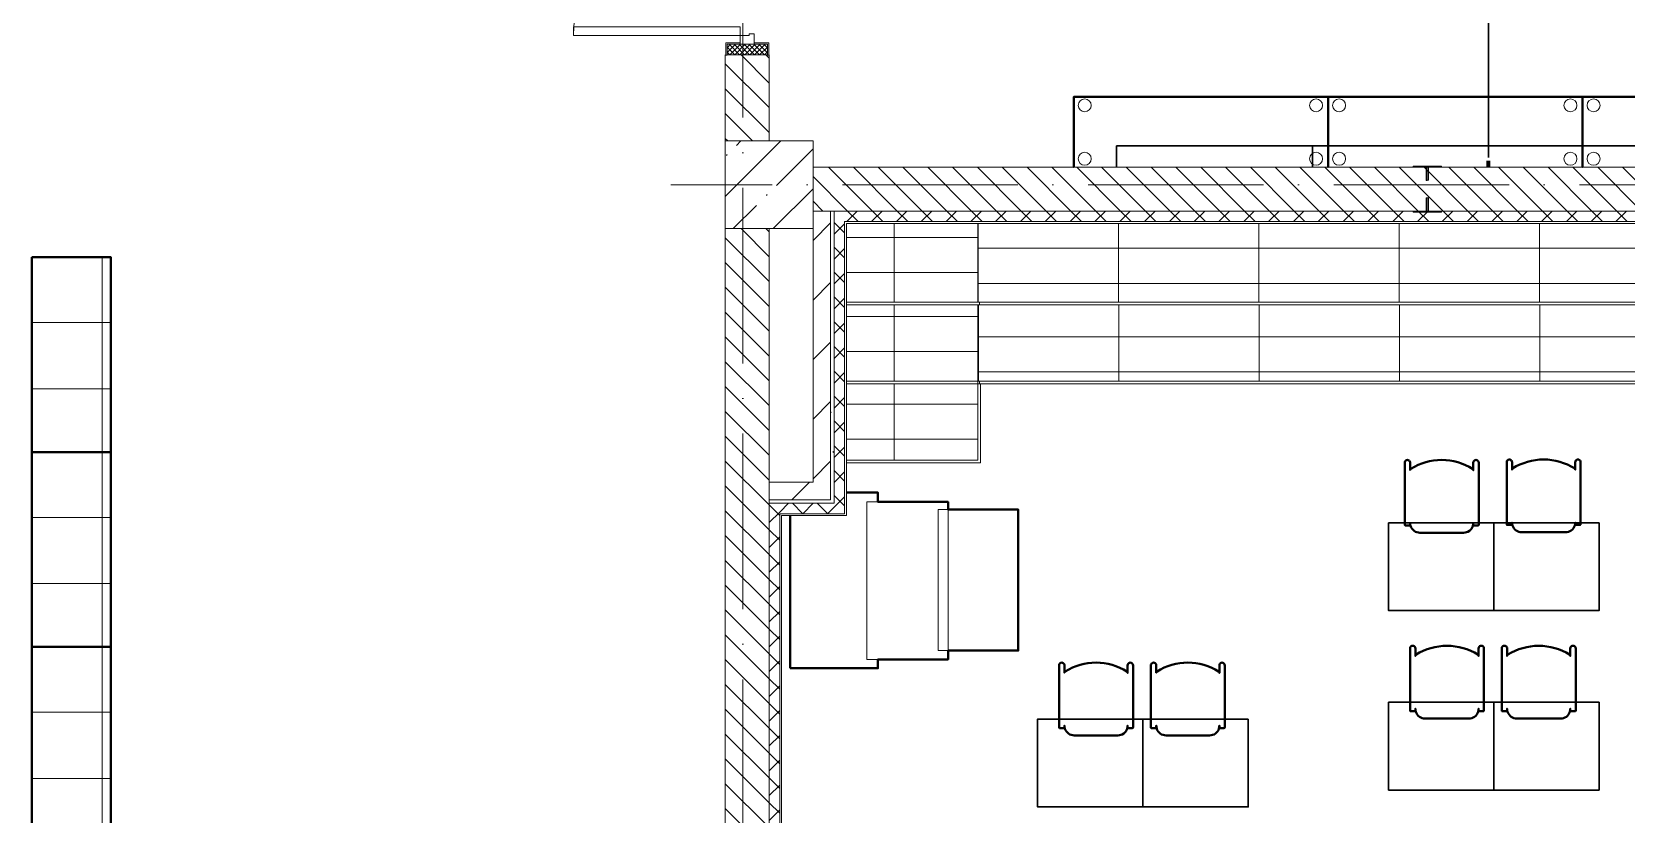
# Model space of a CAD drawing. Header units: millimetres. Extents: x -6467 to 105918, y -7090 to 92481.
# Drawn here: x 89298 to 98384, y 30745 to 35202 of the extents above; entities that cross this region are included whole.
import ezdxf

# ---------------------------------------------------------------- set-up
doc = ezdxf.new("R2010")
doc.units = ezdxf.units.MM
for name, pattern in [('50_200_ШТРИХ_1Т_ш5_п1_п1_', [1400, 1000, -200, 0, -200]), ('IMPORT-200_ШТРИХ_ш1п0_6_ _3_', [128000, 80000, -48000]), ('IMPORT-ACAD_ISO02W100', [3000, 2400, -600])]:
    doc.linetypes.add(name, pattern=pattern)
for name, color, linetype, lineweight in [('A-DOOR', 7, 'Continuous', 9), ('A-DOOR-2', 7, 'Continuous', 5), ('A-DOOR-FRAM', 7, 'Continuous', 9), ('A-DOOR-FRAM-2', 7, 'Continuous', 5), ('A-FLOR', 7, 'Continuous', 9), ('A-WALL', 7, 'Continuous', 5), ('A-WALL-FNSH-1', 7, 'Continuous', 5), ('I-WALL', 7, 'Continuous', 5), ('S-COLS', 7, 'Continuous', 9), ('S-COLS-1', 7, 'Continuous', 5)]:
    doc.layers.add(name, color=color, linetype=linetype, lineweight=lineweight)
for name, color, linetype, lineweight, true_color in [('A-FLOR-PATT-6', 7, 'Continuous', 5, 0x3f3f3f), ('A-GENM-1', 7, 'Continuous', 9, 0xaaaaaa), ('A-GENM-2', 7, 'Continuous', 20, 0xaaaaaa), ('A-WALL-3', 7, 'Continuous', 5, 0x787878), ('I-WALL-1', 7, 'Continuous', 5, 0x787878), ('мебель 2 этаж-1', 7, 'Continuous', 40, 0xaaaaaa), ('Оси-3', 7, '50_200_ШТРИХ_1Т_ш5_п1_п1_', 9, 0xaaaaaa), ('ТХ_невидимый-2', 7, 'IMPORT-ACAD_ISO02W100', 30, 0xaaaaaa), ('ТХ_невидимый-4', 7, 'Continuous', 70, 0xaaaaaa), ('ТХ_функционал-2', 7, 'Continuous', 40, 0xaaaaaa), ('ТХ_функционал-4', 7, 'Continuous', 20, 0xaaaaaa), ('ТХ_функционал-7', 7, 'IMPORT-200_ШТРИХ_ш1п0_6_ _3_', 20, 0xaaaaaa), ('ТХ_функционал-9', 7, 'Continuous', 30, 0xaaaaaa)]:
    doc.layers.add(name, color=color, linetype=linetype, lineweight=lineweight, true_color=true_color)
pattern_1 = [(135, (0, 0), (-70.71068, -70.71068), [])]
pattern_2 = [(45, (0, 0), (-70.71068, 70.71068), []), (135, (0, 0), (-70.71068, -70.71068), [])]
pattern_3 = [(45, (0, 0), (-169.7056, 169.7056), [])]
pattern_4 = [(0, (0, 0), (406.4, 101.6), [6.706, -298.094, 6.706, -298.094, -1625.6]), (0, (0, 0), (406.4, 101.6), [-609.6, 6.706, -602.894, 6.706, -298.094, -711.2]), (0, (0, 0), (406.4, 101.6), [-1524, 6.706, -196.494, 6.706, -501.294]), (120, (152.4, 50.8), (-291.18818, 301.15272), [6.706, -298.094, 6.706, -298.094, -1625.6]), (120, (152.4, 50.8), (-291.18818, 301.15272), [-609.6, 6.706, -602.894, 6.706, -298.094, -711.2]), (120, (152.4, 50.8), (-291.18818, 301.15272), [-1524, 6.706, -196.494, 6.706, -501.294]), (240, (203.2, 254), (-115.21182, -402.75272), [6.706, -298.094, 6.706, -298.094, -1625.6]), (240, (203.2, 254), (-115.21182, -402.75272), [-609.6, 6.706, -602.894, 6.706, -298.094, -711.2]), (240, (203.2, 254), (-115.21182, -402.75272), [-1524, 6.706, -196.494, 6.706, -501.294])]

# ---------------------------------------------------------------- blocks, each defined once
blk = doc.blocks.new('BSC_Колонна _Прямоугольная - 500х500-V51-АИ_План этажа Радиаторы_2')
at = {"layer": 'S-COLS-1'}
h = blk.add_hatch(dxfattribs=at)
h.set_pattern_fill('FP_79', color=256, style=0, pattern_type=2)
h.set_pattern_definition([(45, (-93500, -34331.04), (-228.0985, 228.0985), []), (45, (-93271.9, -34331.04), (-228.0985, 228.0985), [403.225, -80.645, 6.706, -73.939])])
h.paths.add_polyline_path([(-250, -250), (250, -250), (250, 250), (-250, 250)])
for p, q in [((250, 250), (-250, 250)), ((-250, 250), (-250, -250)), ((250, -250), (250, 250)), ((-250, -250), (250, -250))]:
    blk.add_line(p, q, dxfattribs=at)
blk = doc.blocks.new('110_Дверь_СКБ_2Ст_Наружная1 - СОШ_Д-07_1760_1440_х2400мм_Все учебные помещения_ читальные залы_EIW30-25550076-АИ_План этажа Радиаторы_2')
at = {"layer": 'A-DOOR-2'}
h = blk.add_hatch(dxfattribs=at)
h.set_pattern_fill('FP_120', color=256, style=0, pattern_type=2)
h.set_pattern_definition([(135, (1456.41, 189.685), (-14.14214, -14.14214), []), (225, (1456.41, 189.685), (14.14214, -14.14214), [])])
h.paths.add_polyline_path([(839.5, -115), (899.5, -115), (899.5, 115), (839.5, 115)])
at = {"layer": 'A-DOOR-FRAM-2'}
h = blk.add_hatch(dxfattribs=at)
h.set_pattern_fill('FP_121', color=256, style=0, pattern_type=2)
h.set_pattern_definition([(45, (-666.384, 189.685), (-14.1421, 14.1421), []), (135, (-666.384, 189.685), (-14.1421, -14.1421), [])])
h.paths.add_polyline_path([(-860.5, 115), (-860.5, -115), (-800.5, -115), (-800.5, 115)])
at = {"layer": 'A-DOOR'}
for p, q in [((-750.5, 990), (-750.5, 40)), ((-700.5, 990), (-750.5, 990)), ((-700.5, 40), (-700.5, 990)), ((789.5, 630), (739.5, 630)), ((739.5, 630), (739.5, 40)), ((789.5, 40), (789.5, 630)), ((-750.5, 40), (-700.5, 40)), ((739.5, 40), (789.5, 40))]:
    blk.add_line(p, q, dxfattribs=at)
at = {"layer": 'A-DOOR-2'}
for p, q in [((-792.5, 123), (-862.5, 123)), ((-862.5, 123), (-862.5, 115)), ((-862.5, 115), (-800.5, 115)), ((-800.5, 115), (-800.5, 40)), ((-792.5, 40), (-792.5, 123)), ((901.5, 123), (831.5, 123)), ((831.5, 123), (831.5, 40)), ((839.5, 40), (839.5, 115)), ((839.5, 115), (901.5, 115)), ((901.5, 115), (901.5, 123)), ((-800.5, 40), (-792.5, 40)), ((831.5, 40), (839.5, 40)), ((-792.5, -40), (-800.5, -40)), ((-800.5, -40), (-800.5, -115)), ((-792.5, -123), (-792.5, -40)), ((839.5, -40), (831.5, -40)), ((831.5, -40), (831.5, -123)), ((839.5, -115), (839.5, -40)), ((-862.5, -115), (-862.5, -123)), ((-800.5, -115), (-862.5, -115)), ((-862.5, -123), (-792.5, -123)), ((831.5, -123), (901.5, -123)), ((901.5, -115), (839.5, -115)), ((901.5, -123), (901.5, -115))]:
    blk.add_line(p, q, dxfattribs=at)
for centre, radius, start, end in [((-750.5, 40), 950, 0, 90), ((789.5, 40), 590, 90, 180)]:
    blk.add_arc(centre, radius, start, end, dxfattribs=at)
at = {"layer": 'A-DOOR-FRAM'}
for p, q in [((-800.5, 115), (-860.5, 115)), ((-860.5, 115), (-860.5, -115)), ((-800.5, -115), (-800.5, 115)), ((899.5, 115), (839.5, 115)), ((839.5, 115), (839.5, -115)), ((899.5, -115), (899.5, 115)), ((-750.5, 40), (-800.5, 40)), ((-800.5, 40), (-800.5, -40)), ((-750.5, -10), (-750.5, 40)), ((789.5, 40), (789.5, -10)), ((839.5, 40), (789.5, 40)), ((839.5, -40), (839.5, 40)), ((-800.5, -40), (-740.5, -40)), ((-740.5, -10), (-750.5, -10)), ((-740.5, -40), (-740.5, -10)), ((789.5, -10), (779.5, -10)), ((779.5, -10), (779.5, -40)), ((779.5, -40), (839.5, -40)), ((-860.5, -115), (-800.5, -115)), ((839.5, -115), (899.5, -115))]:
    blk.add_line(p, q, dxfattribs=at)
blk = doc.blocks.new('АР_Перемычка1 - АР_Перемычка-25548363-АИ_План этажа Радиаторы_2')
at = {"layer": 'A-GENM-1'}
blk.add_line((-350, -125), (-342, -125), dxfattribs=at)
blk = doc.blocks.new('Фахверк _газобетон торцы_879 - Фахверк _газобетон торцы_-26106299-АИ_План этажа Радиаторы_2')
at = {"layer": 'A-GENM-2'}
for p, q in [((41046, 11134.7), (40965, 11134.7)), ((40965, 11134.7), (40965, 11128.7)), ((40965, 11128.7), (41040, 11128.7)), ((41040, 11128.7), (41040, 11053.7)), ((41046, 11053.7), (41046, 11134.7)), ((41040, 11053.7), (41046, 11053.7)), ((41040, 10953.7), (41040, 10878.7)), ((41046, 10953.7), (41040, 10953.7)), ((41046, 10872.7), (41046, 10953.7)), ((41040, 10878.7), (40965, 10878.7)), ((40965, 10878.7), (40965, 10872.7)), ((40965, 10872.7), (41046, 10872.7))]:
    blk.add_line(p, q, dxfattribs=at)
blk = doc.blocks.new('Фахверк _газобетон торцы_880 - Фахверк _газобетон торцы_-26106319-АИ_План этажа Радиаторы_2')
at = {"layer": 'A-GENM-2'}
for p, q in [((41046, 105920.3), (40965, 105920.3)), ((40965, 105920.3), (40965, 105914.3)), ((40965, 105914.3), (41040, 105914.3)), ((41040, 105914.3), (41040, 105839.3)), ((41046, 105839.3), (41046, 105920.3)), ((41040, 105839.3), (41046, 105839.3)), ((41046, 105739.3), (41040, 105739.3)), ((41040, 105739.3), (41040, 105664.3)), ((41046, 105658.3), (41046, 105739.3)), ((41040, 105664.3), (40965, 105664.3)), ((40965, 105664.3), (40965, 105658.3)), ((40965, 105658.3), (41046, 105658.3))]:
    blk.add_line(p, q, dxfattribs=at)
blk = doc.blocks.new('мебель 2 этаж-28800768-АИ_План этажа Радиаторы_2')
at = {"layer": 'ТХ_невидимый-2'}
blk.add_line((99863.5, 36201.7), (99863.5, 38601.7), dxfattribs=at)
at = {"layer": 'ТХ_невидимый-4'}
blk.add_line((99863.5, 36146.3), (99863.5, 36183.2), dxfattribs=at)
at = {"layer": 'ТХ_функционал-2'}
blk.add_line((95882.9, 34161), (95882.9, 33291.7), dxfattribs=at)
at = {"layer": 'ТХ_функционал-2', "flags": 128}
for points in [[(97499, 36146.3), (97499, 36546.3), (98949, 36546.3), (100399, 36546.3), (101849, 36546.3), (102978.5, 36546.3)], [(95882.9, 33291.7), (96382.9, 33291.7), (96382.9, 33341.7), (96782.9, 33341.7), (96782.9, 33391.7), (97182.9, 33391.7), (97182.9, 34195.6), (96782.9, 34195.6), (96782.9, 34238.6), (96382.9, 34238.6), (96382.9, 34291.7), (96203.5, 34291.7)]]:
    blk.add_lwpolyline(points, dxfattribs=at)
for points in [[(97499, 36546.3), (97499, 36146.3)], [(98949, 36146.3), (98949, 36546.3)], [(98949, 36546.3), (98949, 36146.3)], [(100399, 36146.3), (100399, 36546.3)], [(100399, 36546.3), (100399, 36146.3)], [(91561.3, 35633.3), (92011.3, 35633.3), (92011.3, 34523.3), (91561.3, 34523.3), (92011.3, 34523.3), (92011.3, 33413.3), (91561.3, 33413.3), (91561.3, 32303.3), (91561.3, 31193.3), (92011.3, 31193.3), (92011.3, 32303.3), (91561.3, 32303.3), (92011.3, 32303.3), (92011.3, 33413.3), (91561.3, 33413.3), (91561.3, 34523.3)], [(99385.8, 34462.8), (99385.8, 34107.9), (99386.6, 34106), (99388.6, 34105.1), (99413.7, 34105.1), (99415.7, 34106), (99416.5, 34107.9), (99416.5, 34119.1), (99417.2, 34110.3), (99419.3, 34101.8), (99422.5, 34093.9), (99427.2, 34086.3), (99432.9, 34079.6), (99439.5, 34074), (99447, 34069.3), (99455.1, 34066), (99463.6, 34064), (99472.3, 34063.3), (99720.7, 34063.3), (99729.5, 34064), (99737.9, 34066), (99745.8, 34069.3), (99754, 34074.2), (99760.2, 34079.6), (99765.9, 34086.4), (99770.4, 34093.7), (99773.7, 34101.6), (99775.9, 34110.7), (99776.5, 34119.1), (99776.5, 34107.9), (99777.3, 34106), (99779.3, 34105.1), (99804.4, 34105.1), (99806.4, 34106), (99807.2, 34107.9), (99807.2, 34462.8), (99806.5, 34467.6), (99804.3, 34471.8), (99800.8, 34475.3), (99796.6, 34477.4), (99791.9, 34478.2), (99787.3, 34477.5), (99782.8, 34475.2), (99779.4, 34471.8), (99777.2, 34467.4), (99776.5, 34462.8), (99776.5, 34419.8), (99776, 34423.2), (99774.5, 34425.8), (99772.1, 34427.9), (99752.5, 34439.2), (99732.5, 34449), (99709.9, 34458.2), (99687.9, 34465.3), (99665.3, 34471), (99642.5, 34475), (99620.5, 34477.3), (99596.5, 34478.2), (99573.2, 34477.3), (99550.4, 34474.9), (99527.8, 34471), (99505.4, 34465.4), (99483.2, 34458.2), (99461.8, 34449.6), (99440.7, 34439.3), (99420.9, 34427.9), (99418.6, 34425.9), (99417, 34423.1), (99416.5, 34420), (99416.5, 34462.8), (99415.8, 34467.6), (99413.6, 34471.9), (99410.2, 34475.2), (99405.9, 34477.4), (99401.2, 34478.2), (99396.4, 34477.4), (99392.1, 34475.2), (99388.8, 34471.9), (99386.5, 34467.4)], [(99966.8, 34465.3), (99966.8, 34110.4), (99967.6, 34108.4), (99969.6, 34107.6), (99994.7, 34107.6), (99996.7, 34108.4), (99997.5, 34110.4), (99997.5, 34121.6), (99998.2, 34112.8), (100000.2, 34104.3), (100003.5, 34096.3), (100008.1, 34088.8), (100013.8, 34082.1), (100020.4, 34076.4), (100028, 34071.8), (100036.1, 34068.5), (100044.6, 34066.4), (100053.3, 34065.7), (100301.7, 34065.7), (100310.4, 34066.4), (100318.9, 34068.5), (100326.8, 34071.7), (100335, 34076.7), (100341.1, 34082.1), (100346.9, 34088.8), (100351.4, 34096.2), (100354.7, 34104.1), (100356.9, 34113.1), (100357.5, 34121.6), (100357.5, 34110.4), (100358.3, 34108.4), (100360.3, 34107.6), (100385.4, 34107.6), (100387.4, 34108.4), (100388.2, 34110.4), (100388.2, 34465.3), (100387.4, 34470), (100385.3, 34474.3), (100381.8, 34477.7), (100377.6, 34479.9), (100372.8, 34480.6), (100368.2, 34479.9), (100363.7, 34477.6), (100360.4, 34474.3), (100358.2, 34469.9), (100357.5, 34465.3), (100357.5, 34422.3), (100356.9, 34425.7), (100355.5, 34428.3), (100353.1, 34430.4), (100333.5, 34441.7), (100313.5, 34451.5), (100290.8, 34460.7), (100268.9, 34467.8), (100246.3, 34473.4), (100223.5, 34477.4), (100201.5, 34479.8), (100177.5, 34480.6), (100154.2, 34479.8), (100131.4, 34477.4), (100108.8, 34473.4), (100086.4, 34467.9), (100064.2, 34460.7), (100042.7, 34452.1), (100021.7, 34441.8), (100001.9, 34430.4), (99999.6, 34428.4), (99998, 34425.6), (99997.5, 34422.5), (99997.5, 34465.3), (99996.7, 34470), (99994.5, 34474.3), (99991.2, 34477.7), (99986.9, 34479.9), (99982.1, 34480.6), (99977.4, 34479.9), (99973.1, 34477.7), (99969.8, 34474.4), (99967.5, 34469.9)], [(99415.8, 33403.9), (99415.8, 33049.1), (99416.6, 33047.1), (99418.6, 33046.3), (99443.7, 33046.3), (99445.7, 33047.1), (99446.5, 33049.1), (99446.5, 33060.2), (99447.2, 33051.4), (99449.2, 33042.9), (99452.5, 33035), (99457.1, 33027.4), (99462.8, 33020.8), (99469.4, 33015.1), (99477, 33010.5), (99485.1, 33007.1), (99493.6, 33005.1), (99502.3, 33004.4), (99750.7, 33004.4), (99759.4, 33005.1), (99767.9, 33007.1), (99775.8, 33010.4), (99784, 33015.3), (99790.1, 33020.8), (99795.9, 33027.5), (99800.4, 33034.8), (99803.7, 33042.7), (99805.9, 33051.8), (99806.5, 33060.2), (99806.5, 33049.1), (99807.3, 33047.1), (99809.3, 33046.3), (99834.4, 33046.3), (99836.4, 33047.1), (99837.2, 33049.1), (99837.2, 33403.9), (99836.4, 33408.7), (99834.3, 33413), (99830.8, 33416.4), (99826.6, 33418.6), (99821.8, 33419.3), (99817.2, 33418.6), (99812.7, 33416.3), (99809.4, 33413), (99807.2, 33408.6), (99806.5, 33403.9), (99806.5, 33360.9), (99805.9, 33364.3), (99804.5, 33366.9), (99802.1, 33369.1), (99782.5, 33380.4), (99762.5, 33390.2), (99739.8, 33399.3), (99717.9, 33406.5), (99695.3, 33412.1), (99672.5, 33416.1), (99650.5, 33418.4), (99626.5, 33419.3), (99603.2, 33418.5), (99580.4, 33416.1), (99557.8, 33412.1), (99535.4, 33406.5), (99513.2, 33399.4), (99491.7, 33390.7), (99470.7, 33380.5), (99450.9, 33369.1), (99448.6, 33367), (99447, 33364.2), (99446.5, 33361.2), (99446.5, 33403.9), (99445.7, 33408.7), (99443.6, 33413), (99440.2, 33416.4), (99435.9, 33418.5), (99431.1, 33419.3), (99426.4, 33418.6), (99422.1, 33416.4), (99418.8, 33413), (99416.5, 33408.6)], [(99938.8, 33403.9), (99938.8, 33049.1), (99939.6, 33047.1), (99941.6, 33046.3), (99966.7, 33046.3), (99968.7, 33047.1), (99969.5, 33049.1), (99969.5, 33060.2), (99970.2, 33051.4), (99972.2, 33042.9), (99975.5, 33035), (99980.1, 33027.4), (99985.8, 33020.8), (99992.4, 33015.1), (100000, 33010.5), (100008.1, 33007.1), (100016.6, 33005.1), (100025.3, 33004.4), (100273.7, 33004.4), (100282.4, 33005.1), (100290.9, 33007.1), (100298.8, 33010.4), (100307, 33015.3), (100313.1, 33020.8), (100318.9, 33027.5), (100323.4, 33034.8), (100326.7, 33042.7), (100328.9, 33051.8), (100329.5, 33060.2), (100329.5, 33049.1), (100330.3, 33047.1), (100332.3, 33046.3), (100357.4, 33046.3), (100359.4, 33047.1), (100360.2, 33049.1), (100360.2, 33403.9), (100359.4, 33408.7), (100357.3, 33413), (100353.8, 33416.4), (100349.6, 33418.6), (100344.8, 33419.3), (100340.2, 33418.6), (100335.7, 33416.3), (100332.4, 33413), (100330.2, 33408.6), (100329.5, 33403.9), (100329.5, 33360.9), (100328.9, 33364.3), (100327.5, 33366.9), (100325.1, 33369.1), (100305.5, 33380.4), (100285.5, 33390.2), (100262.8, 33399.3), (100240.9, 33406.5), (100218.3, 33412.1), (100195.5, 33416.1), (100173.5, 33418.4), (100149.5, 33419.3), (100126.2, 33418.5), (100103.4, 33416.1), (100080.8, 33412.1), (100058.4, 33406.5), (100036.2, 33399.4), (100014.7, 33390.7), (99993.7, 33380.5), (99973.9, 33369.1), (99971.6, 33367), (99970, 33364.2), (99969.5, 33361.2), (99969.5, 33403.9), (99968.7, 33408.7), (99966.5, 33413), (99963.2, 33416.4), (99958.9, 33418.5), (99954.1, 33419.3), (99949.4, 33418.6), (99945.1, 33416.4), (99941.8, 33413), (99939.5, 33408.6)], [(97415.8, 33307.9), (97415.8, 32953.1), (97416.6, 32951.1), (97418.6, 32950.3), (97443.7, 32950.3), (97445.7, 32951.1), (97446.5, 32953.1), (97446.5, 32964.2), (97447.2, 32955.4), (97449.2, 32946.9), (97452.5, 32939), (97457.1, 32931.4), (97462.8, 32924.8), (97469.4, 32919.1), (97477, 32914.5), (97485.1, 32911.1), (97493.6, 32909.1), (97502.3, 32908.4), (97750.7, 32908.4), (97759.4, 32909.1), (97767.9, 32911.1), (97775.8, 32914.4), (97784, 32919.3), (97790.1, 32924.8), (97795.9, 32931.5), (97800.4, 32938.8), (97803.7, 32946.7), (97805.9, 32955.8), (97806.5, 32964.2), (97806.5, 32953.1), (97807.3, 32951.1), (97809.3, 32950.3), (97834.4, 32950.3), (97836.4, 32951.1), (97837.2, 32953.1), (97837.2, 33307.9), (97836.4, 33312.7), (97834.3, 33317), (97830.8, 33320.4), (97826.6, 33322.5), (97821.8, 33323.3), (97817.2, 33322.6), (97812.7, 33320.3), (97809.4, 33317), (97807.2, 33312.6), (97806.5, 33307.9), (97806.5, 33264.9), (97805.9, 33268.3), (97804.5, 33270.9), (97802.1, 33273), (97782.5, 33284.4), (97762.5, 33294.2), (97739.9, 33303.3), (97717.9, 33310.5), (97695.3, 33316.1), (97672.5, 33320.1), (97650.5, 33322.4), (97626.5, 33323.3), (97603.2, 33322.5), (97580.4, 33320.1), (97557.8, 33316.1), (97535.4, 33310.5), (97513.2, 33303.4), (97491.7, 33294.7), (97470.7, 33284.5), (97450.9, 33273), (97448.6, 33271), (97447, 33268.2), (97446.5, 33265.2), (97446.5, 33307.9), (97445.7, 33312.7), (97443.6, 33317), (97440.2, 33320.4), (97435.9, 33322.5), (97431.1, 33323.3), (97426.4, 33322.6), (97422.1, 33320.3), (97418.8, 33317), (97416.5, 33312.6)], [(97938.8, 33307.9), (97938.8, 32953.1), (97939.6, 32951.1), (97941.6, 32950.3), (97966.7, 32950.3), (97968.7, 32951.1), (97969.5, 32953.1), (97969.5, 32964.2), (97970.2, 32955.4), (97972.2, 32946.9), (97975.5, 32939), (97980.1, 32931.4), (97985.8, 32924.8), (97992.4, 32919.1), (98000, 32914.5), (98008.1, 32911.1), (98016.6, 32909.1), (98025.3, 32908.4), (98273.7, 32908.4), (98282.4, 32909.1), (98290.9, 32911.1), (98298.8, 32914.4), (98307, 32919.3), (98313.1, 32924.8), (98318.9, 32931.5), (98323.4, 32938.8), (98326.7, 32946.7), (98328.9, 32955.8), (98329.5, 32964.2), (98329.5, 32953.1), (98330.3, 32951.1), (98332.3, 32950.3), (98357.4, 32950.3), (98359.4, 32951.1), (98360.2, 32953.1), (98360.2, 33307.9), (98359.4, 33312.7), (98357.3, 33317), (98353.8, 33320.4), (98349.6, 33322.5), (98344.8, 33323.3), (98340.2, 33322.6), (98335.7, 33320.3), (98332.4, 33317), (98330.2, 33312.6), (98329.5, 33307.9), (98329.5, 33264.9), (98328.9, 33268.3), (98327.5, 33270.9), (98325.1, 33273), (98305.5, 33284.4), (98285.5, 33294.2), (98262.9, 33303.3), (98240.9, 33310.5), (98218.3, 33316.1), (98195.5, 33320.1), (98173.5, 33322.4), (98149.5, 33323.3), (98126.2, 33322.5), (98103.4, 33320.1), (98080.8, 33316.1), (98058.4, 33310.5), (98036.2, 33303.4), (98014.7, 33294.7), (97993.7, 33284.5), (97973.9, 33273), (97971.6, 33271), (97970, 33268.2), (97969.5, 33265.2), (97969.5, 33307.9), (97968.7, 33312.7), (97966.6, 33317), (97963.2, 33320.4), (97958.9, 33322.5), (97954.1, 33323.3), (97949.4, 33322.6), (97945.1, 33320.3), (97941.8, 33317), (97939.5, 33312.6)]]:
    blk.add_lwpolyline(points, close=True, dxfattribs=at)
at = {"layer": 'ТХ_функционал-4'}
for p, q in [((91561.3, 35260.3), (92011.3, 35260.3)), ((91561.3, 34883.3), (92011.3, 34883.3)), ((91561.3, 34150.3), (92011.3, 34150.3)), ((91561.3, 33773.3), (92011.3, 33773.3)), ((91561.3, 33040.3), (92011.3, 33040.3)), ((91561.3, 32663.3), (92011.3, 32663.3))]:
    blk.add_line(p, q, dxfattribs=at)
at = {"layer": 'ТХ_функционал-4', "flags": 128}
blk.add_lwpolyline([(91961.3, 30083.3), (91961.3, 31193.3), (91961.3, 32303.3), (91961.3, 33413.3), (91961.3, 34523.3), (91961.3, 35633.3)], dxfattribs=at)
at = {"layer": 'ТХ_функционал-4'}
for centre in [(97562, 36498.5), (98880.3, 36498.5), (99012, 36498.5), (100330.3, 36498.5), (100462, 36498.5), (97562, 36194.1), (98880.3, 36194.1), (99012, 36194.1), (100330.3, 36194.1), (100462, 36194.1)]:
    blk.add_circle(centre, 37, dxfattribs=at)
at = {"layer": 'ТХ_функционал-7', "flags": 128}
for points in [[(96782.9, 34238.6), (96782.9, 33341.7), (96320.3, 33341.7), (96320.3, 34238.6)], [(97182.9, 34195.6), (97182.9, 33391.7), (96726.6, 33391.7), (96726.6, 34195.6)]]:
    blk.add_lwpolyline(points, close=True, dxfattribs=at)
at = {"layer": 'ТХ_функционал-9'}
for p, q in [((97743.5, 36146.3), (97743.5, 36267.1)), ((97743.5, 36220.8), (97743.5, 36255.7))]:
    blk.add_line(p, q, dxfattribs=at)
at = {"layer": 'ТХ_функционал-9', "flags": 128}
for points in [[(97743.5, 36146.3), (97743.5, 36267.1), (98861, 36267.1), (98861, 36146.3)], [(100866, 36267.1), (98861, 36267.1), (98861, 36146.3)]]:
    blk.add_lwpolyline(points, dxfattribs=at)
for points in [[(100493.5, 34119.6), (100493.5, 33619.6), (99893.5, 33619.6), (99893.5, 34119.6), (99293.5, 34119.6), (99293.5, 33619.6), (99893.5, 33619.6), (99893.5, 34119.6)], [(100493.5, 33097.3), (100493.5, 32597.3), (99893.5, 32597.3), (99893.5, 33097.3), (99293.5, 33097.3), (99293.5, 32597.3), (99893.5, 32597.3), (99893.5, 33097.3)], [(98493.5, 33001.3), (98493.5, 32501.3), (97893.5, 32501.3), (97893.5, 33001.3), (97293.5, 33001.3), (97293.5, 32501.3), (97893.5, 32501.3), (97893.5, 33001.3)]]:
    blk.add_lwpolyline(points, close=True, dxfattribs=at)

msp = doc.modelspace()

# ---------------------------------------------------------------- hatches: boundary and pattern name
at = {"layer": 'A-FLOR-PATT-6'}
h = msp.add_hatch(dxfattribs=at)
h.set_pattern_fill('FP_388', color=256, style=0, pattern_type=2)
h.set_pattern_definition([(270, (120611.5, 85030.6), (800, 5e-14), []), (0, (120611.51, 85030.63), (0, 200), [])])
h.paths.add_polyline_path([(93940, 33661), (94690, 33661), (94690, 34111), (93940, 34111)])
h = msp.add_hatch(dxfattribs=at)
h.set_pattern_fill('FP_386', color=256, style=0, pattern_type=2)
h.set_pattern_definition([(90, (47490.8, -52631.46), (-800, 5e-14), []), (180, (47490.77, -52631.46), (-2e-14, -200), [])])
h.paths.add_polyline_path([(99996.8, 33661), (100680, 33661), (100680, 34111), (94690, 34111), (94690, 33661), (99166.3, 33661)])
h.paths.add_polyline_path([(100750, 33891), (100750, 34011), (100740, 34011), (100740, 33891)])
h = msp.add_hatch(dxfattribs=at)
h.set_pattern_fill('FP_387', color=256, style=0, pattern_type=2)
h.set_pattern_definition([(270, (120611.5, 84580.6), (800, 5e-14), []), (0, (120611.51, 84580.63), (0, 200), [])])
h.paths.add_polyline_path([(94690, 33211), (94690, 33646), (93940, 33646), (93940, 33211), (94183.3, 33211)])
h = msp.add_hatch(dxfattribs=at)
h.set_pattern_fill('FP_384', color=256, style=0, pattern_type=2)
h.set_pattern_definition([(270, (139491.8, 41863.8), (800, 5e-14), []), (0, (139491.8, 41863.83), (0, 200), [])])
h.paths.add_polyline_path([(100645, 33211), (100645, 33646), (94690, 33646), (94690, 33211), (99166.3, 33211)])
h = msp.add_hatch(dxfattribs=at)
h.set_pattern_fill('FP_385', color=256, style=0, pattern_type=2)
h.set_pattern_definition([(270, (120611.5, 84280.6), (800, 5e-14), []), (0, (120611.51, 84280.63), (0, 200), [])])
h.paths.add_polyline_path([(94183.3, 32761), (94690, 32761), (94690, 33196), (93940, 33196), (93940, 32761)])
at = {"layer": 'A-WALL-3'}
h = msp.add_hatch(dxfattribs=at)
h.set_pattern_fill('FP_52', color=256, style=0, pattern_type=2)
h.set_pattern_definition(pattern_2)
h.paths.add_polyline_path([(93870, 32455.8), (93930, 32455.8), (93930, 34181), (93870, 34181), (93870, 32515.8)])
h = msp.add_hatch(dxfattribs=at)
h.set_pattern_fill('FP_52', color=256, style=0, pattern_type=2)
h.set_pattern_definition(pattern_2)
h.paths.add_polyline_path([(99996.8, 34121), (100690, 34121), (100690, 34181), (93930, 34181), (93930, 34121), (99166.3, 34121)])
h = msp.add_hatch(dxfattribs=at)
h.set_pattern_fill('FP_52', color=256, style=0, pattern_type=2)
h.set_pattern_definition(pattern_2)
h.paths.add_polyline_path([(93500, 28581), (93560, 28581), (93560, 32515.8), (93500, 32515.8), (93500, 30660.9)])
h = msp.add_hatch(dxfattribs=at)
h.set_pattern_fill('FP_52', color=256, style=0, pattern_type=2)
h.set_pattern_definition(pattern_2)
h.paths.add_polyline_path([(93870, 32455.8), (93870, 32515.8), (93560, 32515.8), (93560, 32455.8), (93570, 32455.8)])
at = {"layer": 'I-WALL'}
h = msp.add_hatch(dxfattribs=at)
h.set_pattern_fill('FP_2', color=256, style=0, pattern_type=2)
h.set_pattern_definition(pattern_1)
h.paths.add_polyline_path([(93250, -1419), (93500, -1419), (93498, -931), (93250, -931)])
h.paths.add_polyline_path([(93490, 831), (93490, 833), (93500, 833), (93498, 1081), (93250, 1081), (93252, 833), (93430, 831)])
h.paths.add_polyline_path([(93250, 1581), (93500, 1581), (93500, 5281), (93250, 5281), (93250, 2503.7)])
h.paths.add_polyline_path([(93500, 5981), (93500, 6271), (93250, 6271), (93250, 5981), (93415, 5981)])
h.paths.add_polyline_path([(93500, 6971), (93500, 7081), (93250, 7081), (93250, 6971), (93415, 6971)])
h.paths.add_polyline_path([(93391.9, 7581), (93500, 7581), (93498, 8044), (93250, 8044), (93252, 7581), (93260, 7581)])
h.paths.add_polyline_path([(93490, 9806), (93490, 9808), (93500, 9808), (93498, 10081), (93250, 10081), (93252, 9808), (93430, 9806)])
h.paths.add_polyline_path([(93464.7, 10581), (93500, 10581), (93500, 16081), (93250, 16081), (93250, 10581)])
h.paths.add_polyline_path([(93500, 16581), (93498, 17069), (93250, 17069), (93250, 16581), (93431.2, 16581)])
h.paths.add_polyline_path([(93250, 18831), (93500, 18833), (93498, 19081), (93250, 19081), (93250, 18833)])
h.paths.add_polyline_path([(93250, 19581), (93500, 19581), (93500, 25081), (93250, 25081), (93250, 25029.5)])
h.paths.add_polyline_path([(93298.3, 25581), (93500, 25581), (93498, 26069), (93250, 26069), (93252, 25581), (93297.9, 25581)])
h.paths.add_polyline_path([(93252, 27831), (93252, 27833), (93500, 27833), (93500, 28081), (93250, 28081), (93250, 27831)])
h.paths.add_polyline_path([(93250, 28581), (93500, 28581), (93500, 34081), (93250, 34081), (93250, 30660.9)])
h.paths.add_polyline_path([(93252, 34581), (93500, 34581), (93498, 35069), (93250, 35069), (93250, 34581)])
h.paths.add_polyline_path([(93500, 36831), (93500, 37081), (93250, 37081), (93252, 36833), (93498, 36831)])
h.paths.add_polyline_path([(93323.7, 37581), (93500, 37581), (93500, 42431), (93250, 42431), (93250, 37581), (93320.9, 37581)])
h = msp.add_hatch(dxfattribs=at)
h.set_pattern_fill('FP_2', color=256, style=0, pattern_type=2)
h.set_pattern_definition(pattern_1)
h.paths.add_polyline_path([(99996.8, 34181), (100750, 34181), (100750, 34431), (93750, 34431), (93750, 34181), (99166.3, 34181)])
h = msp.add_hatch(dxfattribs=at)
h.set_pattern_fill('FP_5', color=256, style=0, pattern_type=2)
h.set_pattern_definition(pattern_3)
h.paths.add_polyline_path([(93750, 32635.8), (93850, 32635.8), (93850, 34181), (93750, 34181), (93750, 33476.7)])
h = msp.add_hatch(dxfattribs=at)
h.set_pattern_fill('FP_5', color=256, style=0, pattern_type=2)
h.set_pattern_definition(pattern_3)
h.paths.add_polyline_path([(93500, 32535.8), (93850, 32535.8), (93850, 32635.8), (93500, 32635.8)])
at = {"layer": 'I-WALL-1'}
h = msp.add_hatch(dxfattribs=at)
h.set_pattern_fill('FP_3', color=256, style=0, pattern_type=2)
h.set_pattern_definition(pattern_4)
h.paths.add_polyline_path([(93870, 32535.8), (93870, 34181), (93850, 34181), (93850, 32535.8)])
h = msp.add_hatch(dxfattribs=at)
h.set_pattern_fill('FP_3', color=256, style=0, pattern_type=2)
h.set_pattern_definition(pattern_4)
h.paths.add_polyline_path([(93500, 32515.8), (93870, 32515.8), (93870, 32535.8), (93500, 32535.8)])

# ---------------------------------------------------------------- linework, layer by layer
at = {"layer": 'A-FLOR'}
for p, q in [((94690, 34111), (94690, 33661)), ((93940, 33661), (100680, 33661)), ((94690, 33646), (94690, 33211)), ((93940, 33211), (100645, 33211)), ((94690, 32761), (94690, 33196)), ((93940, 32761), (94690, 32761))]:
    msp.add_line(p, q, dxfattribs=at)
at = {"layer": 'A-WALL'}
for p, q in [((93250, 35071), (93250, 34581)), ((93500, 34581), (93500, 35071)), ((100750, 34431), (93750, 34431)), ((93750, 34181), (100750, 34181)), ((93850, 32535.8), (93850, 34181)), ((93870, 34181), (93870, 32515.8)), ((93250, 34081), (93250, 28581)), ((93500, 28581), (93500, 34081)), ((93930, 34121), (100690, 34121)), ((93930, 32455.8), (93930, 34121)), ((93500, 32535.8), (93850, 32535.8)), ((93560, 28641), (93560, 32455.8)), ((93560, 32455.8), (93930, 32455.8))]:
    msp.add_line(p, q, dxfattribs=at)
at = {"layer": 'A-WALL-FNSH-1'}
for p, q in [((93750, 34081), (93750, 32635.8)), ((93940, 34111), (100680, 34111)), ((93940, 32445.8), (93940, 34111)), ((93750, 32635.8), (93500, 32635.8)), ((93500, 32515.8), (93870, 32515.8)), ((93570, 28651), (93570, 32445.8)), ((93570, 32445.8), (93940, 32445.8))]:
    msp.add_line(p, q, dxfattribs=at)
at = {"layer": 'I-WALL'}
for p, q in [((100680, 33646), (93940, 33646)), ((94699.3, 33646), (94699.3, 33661)), ((100645, 33196), (93940, 33196)), ((94690, 33196), (94690, 33211)), ((94699.3, 33196), (94699.3, 33211)), ((94705, 33196), (94705, 32746)), ((94705, 32746), (93940, 32746))]:
    msp.add_line(p, q, dxfattribs=at)
at = {"layer": 'Оси-3'}
for p, q in [((93350, -5889.7), (93350, 91281)), ((104718, 34331), (92940, 34331))]:
    msp.add_line(p, q, dxfattribs=at)

# ---------------------------------------------------------------- block references
at = {"layer": 'A-DOOR-2', "rotation": 89.9999999999999}
msp.add_blockref('110_Дверь_СКБ_2Ст_Наружная1 - СОШ_Д-07_1760_1440_х2400мм_Все учебные помещения_ читальные залы_EIW30-25550076-АИ_План этажа Радиаторы_2', (93375, 35931.5), dxfattribs=at)
at = {"layer": 'A-GENM-1'}
for name, p, rotation in [('АР_Перемычка1 - АР_Перемычка-25548363-АИ_План этажа Радиаторы_2', (93375, 35071), 89.9999999999999), ('Фахверк _газобетон торцы_880 - Фахверк _газобетон торцы_-26106319-АИ_План этажа Радиаторы_2', (138297, 140095.4), 180)]:
    msp.add_blockref(name, p, dxfattribs=dict(at, rotation=rotation))
msp.add_blockref('Фахверк _газобетон торцы_879 - Фахверк _газобетон торцы_-26106299-АИ_План этажа Радиаторы_2', (56205, 23302.3), dxfattribs=at)
at = {"layer": 'S-COLS'}
msp.add_blockref('BSC_Колонна _Прямоугольная - 500х500-V51-АИ_План этажа Радиаторы_2', (93500, 34331), dxfattribs=at)
at = {"layer": 'мебель 2 этаж-1'}
msp.add_blockref('мебель 2 этаж-28800768-АИ_План этажа Радиаторы_2', (-2263.5, -1715.2), dxfattribs=at)

doc.saveas('drawing.dxf')
